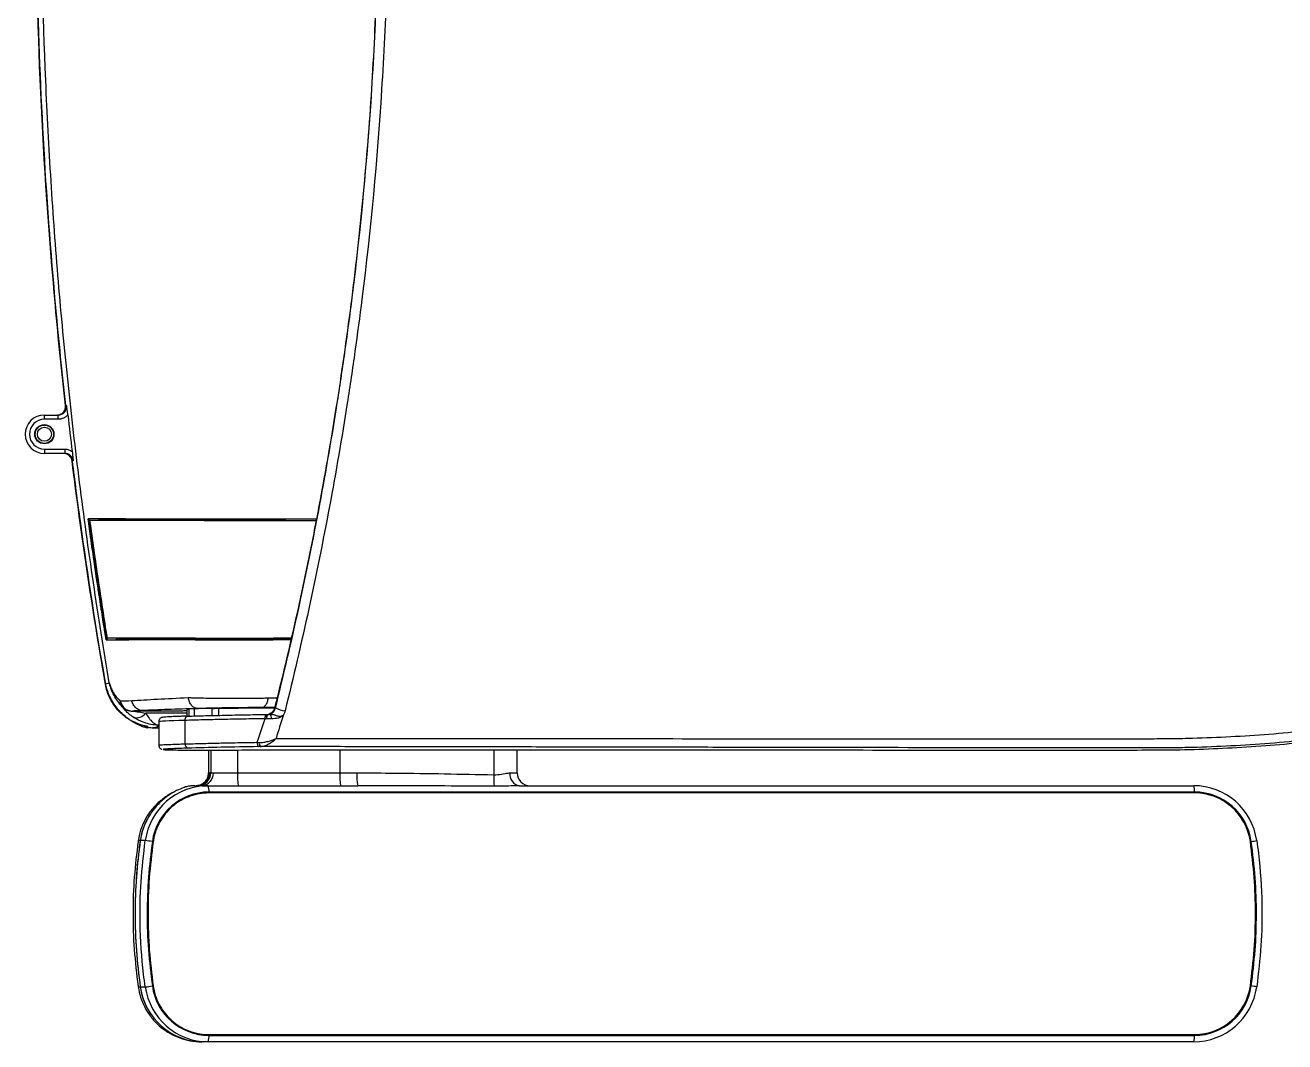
# Model space of a CAD drawing. Header units: millimetres. Extents: x 51 to 1323, y -33 to 865.
# Drawn here: x 51.3 to 346.5, y 388.9 to 627.1 of the extents above; entities that cross this region are included whole.
import ezdxf

# ---------------------------------------------------------------- set-up
doc = ezdxf.new("R2010")
doc.units = ezdxf.units.MM
doc.header["$LTSCALE"] = 20

msp = doc.modelspace()

# ---------------------------------------------------------------- linework, layer by layer
at = {"color": 7, "linetype": 'Continuous', "lineweight": 25}
for p, q in [((60.79, 537.96), (61.05, 537.96)), ((55.84, 534.74), (55.84, 535.74)), ((55.84, 535.74), (59.06, 535.74)), ((59.06, 534.74), (55.84, 534.74)), ((59.06, 534.74), (59.06, 535.74)), ((55.84, 527.74), (60.61, 527.74)), ((55.84, 527.74), (55.84, 526.74)), ((60.61, 526.74), (55.84, 526.74)), ((60.61, 527.74), (60.61, 526.74)), ((62.59, 524.99), (62.34, 524.99)), ((66.34, 511.44), (66.4, 511.01)), ((69.3, 511.04), (69.25, 511.44)), ((94.47, 511.04), (94.49, 511.44)), ((111.43, 511.24), (111.4, 511.04)), ((111.6, 511.24), (112.46, 511.24)), ((112.74, 511.44), (119.57, 511.44)), ((69.87, 487.62), (69.89, 487.49)), ((72.71, 483.04), (72.68, 483.24)), ((73.46, 483.04), (73.4, 483.44)), ((92.65, 483.24), (92.66, 483.44)), ((108.25, 483.5), (108.2, 483.04)), ((108.36, 482.96), (108.39, 483.24)), ((113.63, 483.24), (108.39, 483.24)), ((113.58, 483.04), (109.48, 483.04)), ((113.67, 483.44), (109.52, 483.44)), ((108.31, 469.46), (110.4, 469.46)), ((89.22, 466.68), (89.22, 465.19)), ((89.7, 466.86), (89.7, 465.2)), ((91.02, 465.23), (91.02, 466.92)), ((95.09, 467.01), (95.59, 466.99)), ((95.09, 467.01), (95.09, 465.34)), ((96.31, 466.96), (95.59, 466.99)), ((96.64, 466.95), (96.31, 466.96)), ((96.64, 466.95), (96.64, 465.37)), ((109.84, 467.19), (106.76, 467.19)), ((109.87, 467.11), (109.99, 467.13)), ((77.11, 463.53), (77.11, 463.67)), ((89.22, 465.91), (79.59, 465.91)), ((82.63, 463.89), (82.63, 458.39)), ((88.8, 458.69), (88.8, 464.19)), ((89.43, 465.19), (89.37, 465.19)), ((89.43, 465.19), (89.45, 465.19)), ((108.39, 465.62), (108.54, 465.66)), ((80.11, 462.72), (80.11, 462.4)), ((82.63, 462.33), (81.26, 462.5)), ((81.47, 462.39), (82.63, 462.95)), ((82.63, 462.36), (81.47, 462.39)), ((94.31, 457.25), (94.31, 451.86)), ((94.82, 457.25), (94.82, 451.89)), ((101.12, 457.26), (101.12, 451.9)), ((125.09, 457.28), (125.09, 451.9)), ((161.15, 457.27), (161.15, 451.46)), ((166.64, 451.9), (166.64, 457.27)), ((94.37, 451.9), (94.62, 451.9)), ((94.82, 451.89), (95.43, 451.9)), ((95.43, 451.9), (101.12, 451.9)), ((101.12, 451.9), (125.09, 451.9)), ((125.09, 451.9), (129.09, 451.9)), ((164.95, 451.9), (166.64, 451.9)), ((91.12, 448.9), (91.62, 448.9)), ((92.74, 448.9), (91.87, 448.89)), ((92.74, 448.9), (94.2, 448.9)), ((94.2, 448.9), (129.26, 448.9)), ((133.47, 448.89), (129.26, 448.9)), ((167.11, 448.9), (325.18, 448.9)), ((325.38, 447.4), (94.4, 447.4)), ((325.38, 447.2), (94.4, 447.2)), ((77.82, 436.04), (77.78, 435.75)), ((77.8, 435.83), (77.79, 435.83)), ((77.83, 436.03), (77.8, 435.83)), ((77.83, 436.03), (77.82, 436.04)), ((78.3, 436.03), (77.83, 436.03)), ((79.48, 436.04), (78.3, 436.04)), ((338.45, 435.79), (338.47, 435.79)), ((77.79, 401.96), (77.83, 401.67)), ((77.8, 401.96), (77.79, 401.96)), ((77.8, 401.96), (77.83, 401.76)), ((77.83, 401.76), (77.82, 401.76)), ((77.83, 401.76), (78.3, 401.76)), ((78.3, 401.76), (79.48, 401.76)), ((338.45, 402), (338.47, 402)), ((94.4, 390.6), (325.38, 390.6)), ((94.4, 390.4), (325.38, 390.4)), ((93.04, 388.9), (92.77, 388.9)), ((94.2, 388.9), (93.04, 388.9)), ((325.18, 388.9), (94.2, 388.9))]:
    msp.add_line(p, q, dxfattribs=at)
at = {"color": 7, "linetype": 'Continuous', "lineweight": 25, "flags": 128}
for points in [[(89.6, 511.04), (89.59, 511.1), (89.55, 511.24)], [(71.06, 473), (70.2, 472.59), (70.17, 472.57)], [(88.8, 464.19), (88.81, 464.39), (88.85, 464.58), (88.91, 464.75), (88.99, 464.9), (89.08, 465.03), (89.2, 465.12), (89.32, 465.17), (89.43, 465.19)], [(107.59, 464.59), (107.59, 464.79), (107.6, 464.98), (107.63, 465.15), (107.66, 465.31), (107.7, 465.43), (107.75, 465.52), (107.8, 465.58), (107.86, 465.59)], [(105.68, 459.06), (105.69, 458.87), (105.71, 458.68), (105.75, 458.51), (105.79, 458.36), (105.84, 458.24), (105.89, 458.14), (105.95, 458.08), (106.02, 458.06)]]:
    msp.add_lwpolyline(points, dxfattribs=at)
at = {"color": 7, "linetype": 'Continuous', "lineweight": 25}
for radius in [2.25, 2.15, 1.65]:
    msp.add_circle((55.84, 531.24), radius, dxfattribs=at)
for centre, radius, start, end in [((55.84, 531.24), 4.5, 90, 270), ((55.84, 531.24), 3.5, 90, 270), ((76.48, 469.35), 2.98, 191.7464, 270.1463), ((75.93, 468.9), 2.37, 183.8344, 218.8939), ((76.5, 469.29), 2.91, 190.6401, 269.2581), ((76.36, 469.37), 3, 220.7735, 272.4211), ((107.93, 467.56), 1.99, 287.6462, 346.9186), ((107.95, 467.44), 1.89, 325.7133, 347.8357), ((112.84, 472.32), 5.92, 241.1598, 264.0556), ((77.52, 467.31), 2.5, 249.924, 325.9237), ((109.2, 464.85), 1.32, 145.4261, 191.8192), ((109.27, 464.86), 1.36, 146.964, 192.0592), ((108.09, 467.58), 1.98, 271.0456, 289.9146), ((109.06, 464.68), 1.03, 98.7543, 107.0791), ((140.48, 475.29), 33.14, 196.8905, 198.7351), ((-194.09, 412.85), 307.57, 9.6938, 9.8922), ((89.7, 458.57), 0.903, 172.032, 255.6017), ((107.55, 458.83), 1.35, 171.5419, 214.4828), ((91.38, 451.89), 3, 270.07, 0.0698), ((91.62, 451.89), 3, 270.07, 0.0698), ((91.82, 451.89), 3, 271.0522, 0.0594), ((91.34, 451.88), 2.99, 297.2738, 0.1913), ((92.58, 451.75), 2.86, 273.3419, 2.9912), ((94.36, 451.84), 0.0542, 122.7113, 153.9918), ((115.56, 451.15), 14.47, 177.0366, 188.9552), ((139.54, 451.15), 14.47, 177.0366, 188.9552), ((142.61, 451.15), 13.54, 176.8351, 189.5741), ((167.61, 451.53), 2.69, 172.2317, 259.1552), ((169.64, 451.9), 3, 180, 270), ((91.38, 447.77), 3.04, 353.0407, 21.8323), ((180.02, 450.71), 18.88, 177.7271, 185.9522), ((322.36, 447.77), 3.04, 353.0407, 21.8323), ((76.11, 403.43), 32.78, 81.1798, 84.1007), ((336.94, 450.21), 14.49, 276.8431, 282.0013), ((76.11, 434.34), 32.75, 275.8973, 278.8206), ((336.94, 387.57), 14.51, 78.0018, 83.1557), ((91.38, 390.03), 3.04, 338.1675, 6.9593), ((322.36, 390.03), 3.04, 338.1675, 6.9593)]:
    msp.add_arc(centre, radius, start, end, dxfattribs=at)
for centre, major_axis, ratio, start_param, end_param in [((58.81, 537.74), (-2, 0), 0.999391, 1.570796, 3.253848), ((60.35, 524.74), (-2, 0), 0.999391, 3.265714, 4.712389), ((100.63, 464.11), (18, 0.22), 0.016484, 2.291171, 3.141466), ((94.37, 448.6), (0, 3.3), 0.159334, 0, 0.081699), ((94.62, 433.9), (0, 18), 0.648722, 6.265989, 6.283185), ((94.2, 433.9), (0, 15), 0.9917, 0.000076, 1.427701), ((91.62, 433.9), (0, 15), 0.975322, 6.265989, 6.283185), ((325.18, 433.9), (0, 15), 0.994922, 4.855275, 6.283222), ((94.4, 433.9), (0, 13.5), 0.992525, 0.000094, 1.427719), ((91.02, 433.9), (0, 15), 0.703122, 0.200335, 0.254876), ((325.36, 433.9), (0, 13.3), 0.994511, 4.855276, 6.283223), ((325.38, 433.9), (0, 13.5), 0.994511, 4.855276, 6.283223), ((325.38, 433.9), (0, 13.3), 0.994511, 4.855276, 6.283223), ((93.04, 433.9), (0, 15), 0.992525, 1.046448, 1.427719), ((93.07, 433.9), (0, 15), 0.994511, 1.074155, 1.428034), ((93.07, 403.9), (0, 15), 0.994511, 1.713634, 2.066814), ((93.04, 403.9), (0, 15), 0.992525, 1.714063, 3.141687), ((94.2, 403.9), (0, 15), 0.9917, 1.714045, 3.141669), ((94.4, 403.9), (0, 13.5), 0.992525, 1.714063, 3.141687), ((325.18, 403.9), (0, 15), 0.994922, 3.14163, 4.569576), ((325.36, 403.9), (0, 13.3), 0.994511, 3.141631, 4.569577), ((325.38, 403.9), (0, 13.3), 0.994511, 3.141631, 4.569577), ((325.38, 403.9), (0, 13.5), 0.994511, 3.141631, 4.569577)]:
    msp.add_ellipse(centre, major_axis=major_axis, ratio=ratio, start_param=start_param, end_param=end_param, dxfattribs=at)
for points, knots in [([(60.79, 537.96), (59.92, 545.74), (59.12, 553.53), (55.38, 594.56), (53.86, 627.94), (53.86, 661.24)], [0.382713, 0.382713, 0.382713, 0.382713, 0.5, 0.5, 1, 1, 1, 1]), ([(71.06, 473), (70.4, 476.9), (69.76, 480.8), (68.51, 488.62), (67.91, 492.53), (66.75, 500.36), (66.19, 504.27), (65.12, 512.09), (63.57, 523.84), (62.2, 535.6), (60.55, 551.29), (59.8, 559.14), (58.48, 574.84), (57.9, 582.7), (56.91, 598.41), (56.49, 606.26), (55.5, 629.81), (55.17, 645.51), (55.17, 661.24)], [0, 0, 0, 0, 0.0625, 0.0625, 0.125, 0.125, 0.1875, 0.1875, 0.25, 0.375, 0.375, 0.5, 0.5, 0.625, 0.625, 0.75, 0.75, 1, 1, 1, 1]), ([(582.62, 661.24), (582.62, 658.08), (582.52, 654.94), (582.15, 648.68), (581.87, 645.57), (580.75, 636.27), (579.63, 630.13), (577.42, 621), (576.59, 617.98), (575.2, 613.46), (574.72, 611.96), (573.71, 608.97), (573.19, 607.49), (571.55, 603.08), (570.39, 600.18), (567.9, 594.46), (566.58, 591.64), (562.4, 583.29), (559.33, 577.88), (554.29, 569.98), (552.55, 567.39), (548.92, 562.27), (547.03, 559.74), (541.23, 552.33), (537.15, 547.6), (528.63, 538.53), (524.19, 534.19), (514.96, 525.87), (510.17, 521.89), (502.75, 516.18), (500.23, 514.32), (496.39, 511.6), (495.11, 510.7), (492.52, 508.93), (491.22, 508.06), (484.69, 503.77), (479.38, 500.54), (468.57, 494.46), (463.09, 491.61), (446.38, 483.59), (434.93, 478.97), (417.29, 473.03), (411.34, 471.22), (402.3, 468.75), (399.28, 467.98), (393.24, 466.52), (390.22, 465.83), (375.12, 462.62), (363.02, 460.75), (344.87, 458.91), (338.82, 458.45), (329.74, 458), (326.71, 457.89), (322.18, 457.79), (320.66, 457.76), (317.64, 457.73), (316.13, 457.73), (313.1, 457.73), (311.59, 457.73), (308.57, 457.73), (304.04, 457.74), (299.51, 457.75), (290.47, 457.76), (284.45, 457.77), (266.42, 457.79), (254.44, 457.81), (236.55, 457.84), (230.6, 457.85), (221.69, 457.87), (218.73, 457.87), (212.82, 457.88), (209.87, 457.89), (195.19, 457.92), (183.58, 457.94), (166.45, 457.97), (160.78, 457.98), (149.56, 458), (144, 458.01), (133.02, 458.03), (127.59, 458.04), (119.56, 458.05), (116.9, 458.06), (112.95, 458.06), (111.64, 458.06), (109.68, 458.07), (109.03, 458.07), (107.73, 458.07), (107.08, 458.07), (106.43, 458.07)], [0, 0, 0, 0, 0.015625, 0.015625, 0.03125, 0.03125, 0.0625, 0.0625, 0.078125, 0.078125, 0.085937, 0.085937, 0.09375, 0.09375, 0.109375, 0.109375, 0.125, 0.125, 0.15625, 0.15625, 0.171875, 0.171875, 0.1875, 0.1875, 0.21875, 0.21875, 0.25, 0.25, 0.28125, 0.28125, 0.296875, 0.296875, 0.304687, 0.304687, 0.3125, 0.3125, 0.34375, 0.34375, 0.375, 0.375, 0.4375, 0.4375, 0.46875, 0.46875, 0.484375, 0.484375, 0.5, 0.5, 0.5625, 0.5625, 0.59375, 0.59375, 0.609375, 0.609375, 0.617187, 0.617187, 0.625, 0.625, 0.632812, 0.632812, 0.640625, 0.65625, 0.65625, 0.6875, 0.6875, 0.75, 0.75, 0.78125, 0.78125, 0.796875, 0.796875, 0.8125, 0.8125, 0.875, 0.875, 0.90625, 0.90625, 0.9375, 0.9375, 0.96875, 0.96875, 0.984375, 0.984375, 0.992187, 0.992187, 0.996094, 0.996094, 1, 1, 1, 1]), ([(134.04, 661.24), (134.04, 653.03), (133.91, 644.83), (133.39, 628.43), (133, 620.24), (131.97, 603.89), (131.32, 595.72), (130.16, 583.48), (129.74, 579.41), (128.85, 571.27), (128.37, 567.21), (125.81, 546.93), (123.27, 530.8), (119.49, 510.76), (118.71, 506.75), (117.08, 498.76), (116.24, 494.78), (113.63, 482.85), (111.77, 474.92), (109.8, 467.04)], [0, 0, 0, 0, 0.125, 0.125, 0.25, 0.25, 0.375, 0.375, 0.4375, 0.4375, 0.5, 0.5, 0.75, 0.75, 0.8125, 0.8125, 0.875, 0.875, 1, 1, 1, 1]), ([(109.99, 467.13), (111.95, 475.02), (113.8, 482.95), (117.27, 498.87), (118.9, 506.85), (121.9, 522.87), (123.28, 530.91), (125.18, 543), (125.78, 547.04), (126.92, 555.14), (127.47, 559.19), (130.01, 579.48), (131.55, 595.77), (133.1, 620.27), (133.49, 628.45), (134.01, 644.84), (134.14, 653.04), (134.14, 661.24)], [0, 0, 0, 0, 0.125, 0.125, 0.25, 0.25, 0.375, 0.375, 0.4375, 0.4375, 0.5, 0.5, 0.75, 0.75, 0.875, 0.875, 1, 1, 1, 1]), ([(110.12, 459.95), (115.27, 459.95), (120.51, 459.95), (131.13, 459.94), (136.51, 459.94), (147.4, 459.93), (152.91, 459.93), (164.02, 459.93), (169.62, 459.92), (186.58, 459.92), (198.05, 459.92), (212.56, 459.91), (215.47, 459.91), (221.31, 459.91), (224.24, 459.91), (233.03, 459.91), (238.9, 459.91), (256.57, 459.91), (268.39, 459.91), (286.18, 459.91), (292.12, 459.91), (301.05, 459.91), (304.03, 459.91), (308.49, 459.91), (309.99, 459.91), (312.97, 459.91), (314.46, 459.91), (317.44, 459.92), (318.93, 459.93), (321.92, 459.97), (323.41, 460), (327.89, 460.13), (330.87, 460.25), (339.82, 460.72), (345.79, 461.19), (363.7, 463.08), (375.63, 464.97), (390.53, 468.19), (393.51, 468.87), (397.97, 469.97), (399.46, 470.34), (402.43, 471.12), (403.92, 471.52), (411.35, 473.57), (417.22, 475.37), (434.6, 481.27), (445.89, 485.87), (462.35, 493.81), (467.76, 496.63), (478.41, 502.65), (483.65, 505.84), (490.09, 510.09), (491.37, 510.95), (493.92, 512.7), (495.19, 513.58), (498.97, 516.28), (501.45, 518.12), (508.78, 523.76), (513.5, 527.68), (522.6, 535.9), (526.98, 540.18), (535.39, 549.13), (539.41, 553.79), (545.14, 561.1), (547, 563.6), (550.58, 568.65), (552.31, 571.21), (557.28, 579), (560.32, 584.34), (564.44, 592.57), (565.75, 595.35), (568.21, 601), (569.36, 603.86), (570.97, 608.21), (571.49, 609.67), (572.49, 612.61), (572.97, 614.1), (574.33, 618.55), (575.16, 621.54), (577.35, 630.54), (578.45, 636.6), (579.56, 645.78), (579.83, 648.85), (580.2, 655.02), (580.3, 658.12), (580.3, 661.24)], [0, 0, 0, 0, 0.03125, 0.03125, 0.0625, 0.0625, 0.09375, 0.09375, 0.125, 0.125, 0.1875, 0.1875, 0.203125, 0.203125, 0.21875, 0.21875, 0.25, 0.25, 0.3125, 0.3125, 0.34375, 0.34375, 0.359375, 0.359375, 0.367187, 0.367187, 0.375, 0.375, 0.382812, 0.382812, 0.390625, 0.390625, 0.40625, 0.40625, 0.4375, 0.4375, 0.5, 0.5, 0.515625, 0.515625, 0.523437, 0.523437, 0.53125, 0.53125, 0.5625, 0.5625, 0.625, 0.625, 0.65625, 0.65625, 0.6875, 0.6875, 0.695312, 0.695312, 0.703125, 0.703125, 0.71875, 0.71875, 0.75, 0.75, 0.78125, 0.78125, 0.8125, 0.8125, 0.828125, 0.828125, 0.84375, 0.84375, 0.875, 0.875, 0.890625, 0.890625, 0.90625, 0.90625, 0.914062, 0.914062, 0.921875, 0.921875, 0.9375, 0.9375, 0.96875, 0.96875, 0.984375, 0.984375, 1, 1, 1, 1]), ([(136.42, 661.24), (136.42, 653.01), (136.28, 644.78), (135.77, 628.34), (135.38, 620.12), (133.83, 595.53), (132.29, 579.19), (129.73, 558.82), (129.19, 554.75), (128.05, 546.63), (127.44, 542.58), (125.55, 530.44), (124.16, 522.37), (121.15, 506.29), (119.53, 498.28), (116.05, 482.31), (114.2, 474.35), (112.23, 466.43)], [0, 0, 0, 0, 0.125, 0.125, 0.25, 0.25, 0.5, 0.5, 0.5625, 0.5625, 0.625, 0.625, 0.75, 0.75, 0.875, 0.875, 1, 1, 1, 1]), ([(120.83, 457.28), (123.54, 457.28), (126.28, 457.28), (130.44, 457.28), (131.83, 457.27), (134.62, 457.27), (136.02, 457.27), (143.03, 457.27), (148.67, 457.27), (160.02, 457.27), (165.73, 457.27), (177.19, 457.27), (182.95, 457.27), (194.5, 457.27), (200.29, 457.27), (211.91, 457.27), (217.73, 457.27), (235.24, 457.26), (246.97, 457.26), (270.5, 457.26), (282.3, 457.26), (300.06, 457.26), (305.98, 457.26), (314.88, 457.26), (317.85, 457.27), (323.79, 457.36), (326.76, 457.45), (332.7, 457.7), (335.68, 457.86), (341.63, 458.26), (344.61, 458.49), (353.51, 459.32), (359.41, 460.02), (377, 462.57), (388.59, 464.87), (411.48, 470.71), (422.78, 474.25), (436.71, 479.52), (439.49, 480.62), (445.02, 482.9), (447.77, 484.08), (455.98, 487.76), (461.36, 490.37), (471.96, 495.93), (477.18, 498.87), (487.42, 505.12), (492.41, 508.4), (502.13, 515.28), (506.85, 518.87), (516.01, 526.4), (520.45, 530.33), (529.03, 538.54), (533.17, 542.82), (538.14, 548.42), (539.12, 549.56), (541.06, 551.84), (542.03, 553), (544.87, 556.5), (546.7, 558.87), (552.04, 566.07), (555.37, 571.02), (561.53, 581.21), (564.37, 586.46), (567.58, 593.22), (568.21, 594.59), (569.43, 597.33), (570.02, 598.72), (571.74, 602.89), (572.81, 605.69), (575.78, 614.14), (577.44, 619.85), (580.12, 631.43), (581.14, 637.29), (582.16, 646.2), (582.42, 649.19), (582.76, 655.21), (582.85, 658.23), (582.85, 661.24)], [0, 0, 0, 0, 0.015625, 0.015625, 0.023438, 0.023438, 0.03125, 0.03125, 0.0625, 0.0625, 0.09375, 0.09375, 0.125, 0.125, 0.15625, 0.15625, 0.1875, 0.1875, 0.25, 0.25, 0.3125, 0.3125, 0.34375, 0.34375, 0.359375, 0.359375, 0.375, 0.375, 0.390625, 0.390625, 0.40625, 0.40625, 0.4375, 0.4375, 0.5, 0.5, 0.5625, 0.5625, 0.578125, 0.578125, 0.59375, 0.59375, 0.625, 0.625, 0.65625, 0.65625, 0.6875, 0.6875, 0.71875, 0.71875, 0.75, 0.75, 0.78125, 0.78125, 0.789062, 0.789062, 0.796875, 0.796875, 0.8125, 0.8125, 0.84375, 0.84375, 0.875, 0.875, 0.882812, 0.882812, 0.890625, 0.890625, 0.90625, 0.90625, 0.9375, 0.9375, 0.96875, 0.96875, 0.984375, 0.984375, 1, 1, 1, 1]), ([(54.07, 640.24), (54.57, 613.75), (56.04, 587.24), (59.16, 553.19), (59.94, 545.57), (60.79, 537.96)], [0.1045254, 0.1045254, 0.1045254, 0.1045254, 0.5, 0.5, 0.6141667, 0.6141667, 0.6141667, 0.6141667]), ([(58.81, 535.74), (58.95, 535.74), (59.09, 535.76), (59.36, 535.81), (59.5, 535.86), (59.75, 535.97), (59.87, 536.04), (60.1, 536.21), (60.2, 536.3), (60.39, 536.51), (60.47, 536.63), (60.61, 536.87), (60.67, 537), (60.76, 537.27), (60.78, 537.41), (60.81, 537.68), (60.81, 537.82), (60.79, 537.96)], [0, 0, 0, 0, 0.125, 0.125, 0.25, 0.25, 0.375, 0.375, 0.5, 0.5, 0.625, 0.625, 0.75, 0.75, 0.875, 0.875, 1, 1, 1, 1]), ([(59.06, 535.74), (59.2, 535.74), (59.34, 535.76), (59.61, 535.81), (59.75, 535.86), (60.01, 535.97), (60.13, 536.04), (60.35, 536.21), (60.46, 536.3), (60.65, 536.51), (60.73, 536.63), (60.87, 536.87), (60.92, 537), (61.01, 537.27), (61.04, 537.41), (61.07, 537.68), (61.07, 537.82), (61.05, 537.96)], [0, 0, 0, 0, 0.125, 0.125, 0.25, 0.25, 0.375, 0.375, 0.5, 0.5, 0.625, 0.625, 0.75, 0.75, 0.875, 0.875, 1, 1, 1, 1]), ([(61.33, 535.78), (61.31, 535.99), (61.29, 536.19), (61.24, 536.58), (61.21, 536.77), (61.14, 537.31), (61.1, 537.63), (61.05, 537.96)], [0, 0, 0, 0, 0.25, 0.25, 0.5, 0.5, 1, 1, 1, 1]), ([(61.33, 535.78), (61.19, 535.62), (61.03, 535.47), (60.69, 535.21), (60.5, 535.1), (60.11, 534.92), (59.91, 534.85), (59.49, 534.76), (59.28, 534.74), (59.06, 534.74)], [0, 0, 0, 0, 0.25, 0.25, 0.5, 0.5, 0.75, 0.75, 1, 1, 1, 1]), ([(62.34, 524.99), (62.31, 525.23), (62.23, 525.46), (62.06, 525.78), (62, 525.88), (61.85, 526.07), (61.77, 526.16), (61.58, 526.32), (61.49, 526.39), (61.28, 526.51), (61.17, 526.57), (60.83, 526.7), (60.59, 526.74), (60.35, 526.74)], [0, 0, 0, 0, 0.25, 0.25, 0.375, 0.375, 0.5, 0.5, 0.625, 0.625, 0.75, 0.75, 1, 1, 1, 1]), ([(60.61, 527.74), (60.92, 527.74), (61.23, 527.69), (61.82, 527.5), (62.1, 527.36), (62.36, 527.18)], [0, 0, 0, 0, 0.5, 0.5, 1, 1, 1, 1]), ([(62.59, 524.99), (62.56, 525.23), (62.49, 525.46), (62.32, 525.78), (62.25, 525.88), (62.1, 526.07), (62.02, 526.16), (61.84, 526.32), (61.74, 526.39), (61.54, 526.52), (61.43, 526.57), (61.09, 526.7), (60.85, 526.74), (60.61, 526.74)], [0, 0, 0, 0, 0.25, 0.25, 0.375, 0.375, 0.5, 0.5, 0.625, 0.625, 0.75, 0.75, 1, 1, 1, 1]), ([(62.36, 527.18), (62.38, 526.97), (62.41, 526.77), (62.45, 526.38), (62.47, 526.19), (62.53, 525.65), (62.56, 525.32), (62.59, 524.99)], [0, 0, 0, 0, 0.25, 0.25, 0.5, 0.5, 1, 1, 1, 1]), ([(62.34, 524.99), (62.93, 520.27), (63.55, 515.56), (65.96, 498.05), (67.95, 485.29), (70.17, 472.57)], [0.6791089, 0.6791089, 0.6791089, 0.6791089, 0.75, 0.75, 0.9426792, 0.9426792, 0.9426792, 0.9426792]), ([(70.31, 483.04), (70.21, 483.66), (70.11, 484.29), (70.01, 484.91), (69.88, 485.7), (69.76, 486.48), (69.64, 487.27), (69.51, 488.05), (69.39, 488.84), (69.27, 489.62), (69.21, 490.01), (69.15, 490.41), (69.08, 490.8), (68.96, 491.58), (68.84, 492.37), (68.72, 493.15), (68.66, 493.55), (68.6, 493.94), (68.54, 494.33), (68.45, 494.92), (68.37, 495.51), (68.28, 496.1), (68.19, 496.69), (68.1, 497.28), (68.01, 497.87), (67.98, 498.07), (67.96, 498.26), (67.93, 498.46), (67.87, 498.85), (67.81, 499.25), (67.75, 499.64), (67.64, 500.43), (67.52, 501.21), (67.41, 502), (67.35, 502.39), (67.29, 502.79), (67.24, 503.18), (67.13, 503.97), (67.01, 504.75), (66.9, 505.54), (66.85, 505.93), (66.79, 506.33), (66.74, 506.72), (66.63, 507.51), (66.52, 508.3), (66.41, 509.09), (66.3, 509.87), (66.19, 510.66), (66.09, 511.44)], [0, 0, 0, 0, 0.001912, 0.001912, 0.001912, 0.00431252, 0.00431252, 0.00431252, 0.00671303, 0.00671303, 0.00671303, 0.00791328, 0.00791328, 0.00791328, 0.01031378, 0.01031378, 0.01031378, 0.01151403, 0.01151403, 0.01151403, 0.01331432, 0.01331432, 0.01331432, 0.01511463, 0.01511463, 0.01511463, 0.01571475, 0.01571475, 0.01571475, 0.016915, 0.016915, 0.016915, 0.0193155, 0.0193155, 0.0193155, 0.02051575, 0.02051575, 0.02051575, 0.02291626, 0.02291626, 0.02291626, 0.02411651, 0.02411651, 0.02411651, 0.02651702, 0.02651702, 0.02651702, 0.02890857, 0.02890857, 0.02890857, 0.02890857]), ([(74.86, 511.44), (73.77, 511.44), (72.76, 511.44), (70.93, 511.44), (70.1, 511.44), (67.88, 511.44), (66.79, 511.44), (66.09, 511.44)], [0, 0, 0, 0, 0.25, 0.25, 0.5, 0.5, 1, 1, 1, 1]), ([(66.18, 511.44), (66.29, 510.66), (66.4, 509.87), (66.51, 509.09), (66.61, 508.3), (66.72, 507.51), (66.83, 506.73), (66.89, 506.33), (66.94, 505.94), (67, 505.55), (67.11, 504.76), (67.22, 503.97), (67.34, 503.18), (67.39, 502.79), (67.45, 502.4), (67.51, 502), (67.62, 501.22), (67.73, 500.43), (67.85, 499.64), (67.91, 499.25), (67.97, 498.86), (68.02, 498.46), (68.05, 498.27), (68.08, 498.07), (68.11, 497.87), (68.2, 497.29), (68.29, 496.7), (68.38, 496.11), (68.46, 495.52), (68.55, 494.93), (68.64, 494.34), (68.7, 493.95), (68.76, 493.55), (68.82, 493.16), (68.94, 492.37), (69.06, 491.59), (69.18, 490.8), (69.24, 490.41), (69.3, 490.02), (69.37, 489.63), (69.49, 488.84), (69.61, 488.06), (69.73, 487.27), (69.86, 486.49), (69.98, 485.7), (70.11, 484.92), (70.21, 484.29), (70.31, 483.67), (70.41, 483.04)], [0, 0, 0, 0, 0.00238677, 0.00238677, 0.00238677, 0.00478713, 0.00478713, 0.00478713, 0.00598731, 0.00598731, 0.00598731, 0.00838768, 0.00838768, 0.00838768, 0.00958786, 0.00958786, 0.00958786, 0.01198825, 0.01198825, 0.01198825, 0.01318844, 0.01318844, 0.01318844, 0.01378854, 0.01378854, 0.01378854, 0.01558877, 0.01558877, 0.01558877, 0.017389, 0.017389, 0.017389, 0.01858921, 0.01858921, 0.01858921, 0.02098963, 0.02098963, 0.02098963, 0.02218984, 0.02218984, 0.02218984, 0.02459028, 0.02459028, 0.02459028, 0.02699073, 0.02699073, 0.02699073, 0.02890873, 0.02890873, 0.02890873, 0.02890873]), ([(66.45, 511.04), (67.08, 506.43), (67.73, 501.82), (69.09, 492.62), (69.8, 488.03), (70.53, 483.44)], [0, 0, 0, 0, 0.5, 0.5, 1, 1, 1, 1]), ([(74.86, 511.04), (73.86, 511.04), (72.92, 511.04), (71.2, 511.04), (70.42, 511.04), (69.35, 511.04), (69.02, 511.04), (68.39, 511.04), (68.1, 511.04), (67.29, 511.04), (66.83, 511.04), (66.45, 511.04)], [0, 0, 0, 0, 0.25, 0.25, 0.5, 0.5, 0.625, 0.625, 0.75, 0.75, 1, 1, 1, 1]), ([(68.49, 511.24), (68.96, 511.24), (69.6, 511.24), (70.79, 511.24), (71.23, 511.24), (72.19, 511.24), (72.71, 511.24), (73.81, 511.24), (74.4, 511.24), (75.34, 511.24), (75.66, 511.24), (76.32, 511.24), (76.66, 511.24), (78.37, 511.24), (79.74, 511.24), (81.11, 511.24)], [0, 0, 0, 0, 0.25, 0.25, 0.375, 0.375, 0.5, 0.5, 0.625, 0.625, 0.6875, 0.6875, 0.75, 0.75, 1, 1, 1, 1]), ([(74.86, 511.44), (77.09, 511.44), (82.64, 511.44), (89.14, 511.44), (93.07, 511.44), (93.29, 511.44)], [0.2354441, 0.2354441, 0.2354441, 0.2354441, 0.4270489, 0.6770489, 0.6916048, 0.6916048, 0.6916048, 0.6916048]), ([(93.27, 511.04), (93.05, 511.04), (89.13, 511.04), (82.64, 511.04), (77.1, 511.04), (74.87, 511.04)], [0.2355016, 0.2355016, 0.2355016, 0.2355016, 0.25, 0.5, 0.6921143, 0.6921143, 0.6921143, 0.6921143]), ([(81.11, 511.24), (83.11, 511.24), (85.22, 511.24), (89.62, 511.24), (91.92, 511.24), (94.32, 511.24)], [0, 0, 0, 0, 0.5, 0.5, 1, 1, 1, 1]), ([(93.27, 511.04), (93.63, 511.04), (94.01, 511.04), (94.77, 511.04), (95.16, 511.04), (96.33, 511.04), (97.93, 511.04), (99.59, 511.04), (100.87, 511.04), (101.3, 511.04), (102.16, 511.04), (102.58, 511.04), (103.86, 511.04), (104.71, 511.04), (105.98, 511.04), (106.4, 511.04), (107.24, 511.04), (107.66, 511.04), (109.71, 511.04), (111.25, 511.04), (112.7, 511.04)], [0, 0, 0, 0, 0.0625, 0.0625, 0.125, 0.125, 0.25, 0.375, 0.375, 0.4375, 0.4375, 0.5, 0.5, 0.625, 0.625, 0.6875, 0.6875, 0.75, 0.75, 1, 1, 1, 1]), ([(93.29, 511.44), (93.66, 511.44), (94.03, 511.44), (94.79, 511.44), (95.18, 511.44), (96.36, 511.44), (97.16, 511.44), (98.79, 511.44), (99.62, 511.44), (100.9, 511.44), (101.33, 511.44), (102.19, 511.44), (102.62, 511.44), (103.9, 511.44), (104.75, 511.44), (106.02, 511.44), (106.44, 511.44), (107.28, 511.44), (107.7, 511.44), (109.75, 511.44), (111.3, 511.44), (112.74, 511.44)], [0, 0, 0, 0, 0.0625, 0.0625, 0.125, 0.125, 0.25, 0.25, 0.375, 0.375, 0.4375, 0.4375, 0.5, 0.5, 0.625, 0.625, 0.6875, 0.6875, 0.75, 0.75, 1, 1, 1, 1]), ([(111.6, 511.24), (110.31, 511.24), (108.94, 511.24), (107.12, 511.24), (106.75, 511.24), (106, 511.24), (105.63, 511.24), (104.51, 511.24), (103.75, 511.24), (102.62, 511.24), (102.24, 511.24), (101.47, 511.24), (101.09, 511.24), (99.96, 511.24), (99.22, 511.24), (97.76, 511.24), (97.05, 511.24), (95.65, 511.24), (94.97, 511.24), (94.32, 511.24)], [0, 0, 0, 0, 0.25, 0.25, 0.3125, 0.3125, 0.375, 0.375, 0.5, 0.5, 0.5625, 0.5625, 0.625, 0.625, 0.75, 0.75, 0.875, 0.875, 1, 1, 1, 1]), ([(112.7, 511.04), (114.16, 511.04), (116.41, 511.04), (118.7, 511.04), (119.5, 511.04)], [0, 0, 0, 0, 0.650748, 1, 1, 1, 1]), ([(70.47, 483.04), (70.43, 483.25), (70.27, 484.24), (70.05, 485.62), (69.85, 486.89), (69.77, 487.38), (69.76, 487.47)], [0, 0, 0, 0, 0.140932, 0.672054, 0.937614, 1, 1, 1, 1]), ([(69.86, 487.45), (69.87, 487.37), (69.95, 486.9), (70.15, 485.65), (70.37, 484.26), (70.53, 483.26), (70.57, 483.04)], [0, 0, 0, 0, 0.05132, 0.318195, 0.851946, 1, 1, 1, 1]), ([(70.31, 483.04), (70.56, 483.04), (70.87, 483.04), (71.57, 483.04), (71.97, 483.04), (72.86, 483.04), (73.36, 483.04), (74.44, 483.04), (75.02, 483.04), (75.65, 483.04)], [0, 0, 0, 0, 0.25, 0.25, 0.5, 0.5, 0.75, 0.75, 1, 1, 1, 1]), ([(75.64, 483.44), (74.47, 483.44), (73.46, 483.44), (71.75, 483.44), (71.06, 483.44), (70.53, 483.44)], [0, 0, 0, 0, 0.5, 0.5, 1, 1, 1, 1]), ([(72.68, 483.24), (73.06, 483.24), (73.54, 483.24), (74.43, 483.24), (74.75, 483.24), (75.44, 483.24), (75.81, 483.24), (76.6, 483.24), (77.02, 483.24), (77.69, 483.24), (77.91, 483.24), (78.36, 483.24), (79.48, 483.24), (80.6, 483.24), (81.5, 483.24)], [0, 0, 0, 0, 0.25, 0.25, 0.375, 0.375, 0.5, 0.5, 0.625, 0.625, 0.6875, 0.6875, 0.75, 1, 1, 1, 1]), ([(91.22, 483.44), (88.22, 483.44), (82.6, 483.44), (77.79, 483.44), (75.64, 483.44)], [0.2536367, 0.2536367, 0.2536367, 0.2536367, 0.5, 0.7411026, 0.7411026, 0.7411026, 0.7411026]), ([(91.18, 483.04), (88.2, 483.04), (82.59, 483.04), (77.8, 483.04), (75.65, 483.04)], [0.2542048, 0.2542048, 0.2542048, 0.2542048, 0.5, 0.7420599, 0.7420599, 0.7420599, 0.7420599]), ([(91.18, 483.04), (91.8, 483.04), (92.45, 483.04), (93.49, 483.04), (93.85, 483.04), (94.58, 483.04), (94.96, 483.04), (96.1, 483.04), (96.88, 483.04), (98.46, 483.04), (99.27, 483.04), (100.5, 483.04), (100.92, 483.04), (101.74, 483.04), (102.15, 483.04), (103.38, 483.04), (104.18, 483.04), (105.38, 483.04), (105.78, 483.04), (106.56, 483.04), (106.94, 483.04), (108.07, 483.04), (108.79, 483.04), (109.48, 483.04)], [0, 0, 0, 0, 0.125, 0.125, 0.1875, 0.1875, 0.25, 0.25, 0.375, 0.375, 0.5, 0.5, 0.5625, 0.5625, 0.625, 0.625, 0.75, 0.75, 0.8125, 0.8125, 0.875, 0.875, 1, 1, 1, 1]), ([(91.22, 483.44), (91.84, 483.44), (92.5, 483.44), (93.54, 483.44), (93.89, 483.44), (94.63, 483.44), (95.01, 483.44), (96.15, 483.44), (96.93, 483.44), (98.51, 483.44), (99.31, 483.44), (100.55, 483.44), (100.96, 483.44), (101.79, 483.44), (102.2, 483.44), (103.42, 483.44), (104.23, 483.44), (105.42, 483.44), (105.82, 483.44), (106.6, 483.44), (106.98, 483.44), (108.11, 483.44), (108.83, 483.44), (109.52, 483.44)], [0, 0, 0, 0, 0.125, 0.125, 0.1875, 0.1875, 0.25, 0.25, 0.375, 0.375, 0.5, 0.5, 0.5625, 0.5625, 0.625, 0.625, 0.75, 0.75, 0.8125, 0.8125, 0.875, 0.875, 1, 1, 1, 1]), ([(92.46, 483.24), (93.01, 483.24), (93.58, 483.24), (94.79, 483.24), (95.43, 483.24), (96.42, 483.24), (96.76, 483.24), (97.44, 483.24), (97.78, 483.24), (98.82, 483.24), (99.52, 483.24), (100.59, 483.24), (100.95, 483.24), (101.67, 483.24), (102.02, 483.24), (103.08, 483.24), (103.78, 483.24), (104.82, 483.24), (105.17, 483.24), (105.85, 483.24), (106.18, 483.24), (107.16, 483.24), (107.79, 483.24), (108.39, 483.24)], [0, 0, 0, 0, 0.125, 0.125, 0.25, 0.25, 0.3125, 0.3125, 0.375, 0.375, 0.5, 0.5, 0.5625, 0.5625, 0.625, 0.625, 0.75, 0.75, 0.8125, 0.8125, 0.875, 0.875, 1, 1, 1, 1]), ([(77.11, 463.53), (76.65, 463.78), (76.2, 464.06), (75.34, 464.66), (74.93, 464.99), (73.74, 466.04), (73.04, 466.82), (72.12, 468.1), (71.84, 468.55), (71.32, 469.47), (71.1, 469.94), (70.49, 471.38), (70.2, 472.38), (70.02, 473.43)], [0, 0, 0, 0, 0.125, 0.125, 0.25, 0.25, 0.5, 0.5, 0.625, 0.625, 0.75, 0.75, 1, 1, 1, 1]), ([(77.11, 463.67), (76.66, 463.87), (76.22, 464.1), (75.38, 464.61), (74.58, 465.16), (73.85, 465.81), (73.15, 466.5), (72.82, 466.87), (71.92, 468.03), (71.42, 468.86), (70.82, 470.21), (70.65, 470.67), (70.36, 471.61), (70.25, 472.09), (70.17, 472.57)], [0, 0, 0, 0, 0.125, 0.125, 0.25, 0.375, 0.375, 0.5, 0.5, 0.75, 0.75, 0.875, 0.875, 1, 1, 1, 1]), ([(71.06, 473), (71.08, 472.91), (71.11, 472.81), (71.17, 472.62), (71.2, 472.52), (71.29, 472.23), (71.36, 472.04), (71.59, 471.48), (71.78, 471.11), (72.4, 470.04), (72.93, 469.36), (73.56, 468.74)], [0, 0, 0, 0, 0.0625, 0.0625, 0.125, 0.125, 0.25, 0.25, 0.5, 0.5, 1, 1, 1, 1]), ([(74.08, 467.41), (73.7, 467.81), (73.35, 468.24), (72.71, 469.12), (72.43, 469.58), (71.92, 470.52), (71.7, 471.01), (71.42, 471.75), (71.34, 471.99), (71.22, 472.37), (71.19, 472.5), (71.12, 472.75), (71.09, 472.88), (71.06, 473)], [0, 0, 0, 0, 0.25, 0.25, 0.5, 0.5, 0.75, 0.75, 0.875, 0.875, 0.9375, 0.9375, 1, 1, 1, 1]), ([(76.3, 468.84), (77.2, 468.89), (78.15, 468.95), (80.17, 469.06), (81.23, 469.12), (84.55, 469.29), (86.97, 469.41), (89.59, 469.54)], [0, 0, 0, 0, 0.25, 0.25, 0.5, 0.5, 1, 1, 1, 1]), ([(89.59, 469.54), (89.67, 469.54), (89.74, 469.53), (89.9, 469.53), (90.12, 469.52), (90.36, 469.51), (90.84, 469.5), (91.17, 469.49), (92.19, 469.47), (92.91, 469.45), (94.45, 469.43), (95.23, 469.42), (96.85, 469.4), (97.68, 469.4), (99.39, 469.39), (100.24, 469.39), (101.94, 469.39), (102.78, 469.39), (104.46, 469.41), (105.27, 469.41), (106.44, 469.43), (106.82, 469.43), (107.39, 469.44), (107.58, 469.45), (107.85, 469.45), (107.94, 469.45), (108.13, 469.46), (108.22, 469.46), (108.31, 469.46)], [0, 0, 0, 0, 0.015625, 0.015625, 0.03125, 0.0625, 0.0625, 0.125, 0.125, 0.25, 0.25, 0.375, 0.375, 0.5, 0.5, 0.625, 0.625, 0.75, 0.75, 0.875, 0.875, 0.9375, 0.9375, 0.96875, 0.96875, 0.984375, 0.984375, 1, 1, 1, 1]), ([(91.78, 466.98), (91.52, 466.98), (91.26, 467.04), (90.77, 467.29), (90.55, 467.48), (90.15, 467.94), (89.98, 468.22), (89.72, 468.85), (89.63, 469.19), (89.59, 469.54)], [0, 0, 0, 0, 0.25, 0.25, 0.5, 0.5, 0.75, 0.75, 1, 1, 1, 1]), ([(106.76, 467.19), (106.94, 467.2), (107.12, 467.26), (107.45, 467.48), (107.61, 467.64), (107.88, 468.05), (108, 468.29), (108.2, 468.84), (108.27, 469.14), (108.31, 469.46)], [0, 0, 0, 0, 0.25, 0.25, 0.5, 0.5, 0.75, 0.75, 1, 1, 1, 1]), ([(76.66, 464.96), (76.3, 465.2), (75.97, 465.44), (75.37, 465.94), (75.11, 466.19), (74.77, 466.54), (74.66, 466.65), (74.47, 466.87), (74.39, 466.97), (74.25, 467.15), (74.19, 467.22), (74.11, 467.34), (74.09, 467.39), (74.08, 467.41)], [0, 0, 0, 0, 0.25, 0.25, 0.5, 0.5, 0.625, 0.625, 0.75, 0.75, 0.875, 0.875, 1, 1, 1, 1]), ([(78.91, 466.5), (78.61, 466.5), (78.31, 466.56), (77.75, 466.78), (77.48, 466.95), (77.01, 467.37), (76.81, 467.62), (76.49, 468.19), (76.37, 468.51), (76.3, 468.84)], [0, 0, 0, 0, 0.25, 0.25, 0.5, 0.5, 0.75, 0.75, 1, 1, 1, 1]), ([(78.91, 466.5), (78.41, 466.48), (77.96, 466.46), (77.15, 466.42), (76.78, 466.39), (76.46, 466.37)], [0, 0, 0, 0, 0.5, 0.5, 1, 1, 1, 1]), ([(89.22, 466.4), (88.88, 466.4), (84.55, 466.38), (80.34, 466.38), (76.46, 466.37)], [0, 0, 0, 0, 0.077982, 1, 1, 1, 1]), ([(91.78, 466.98), (89.23, 466.9), (86.89, 466.82), (82.6, 466.66), (80.65, 466.58), (78.91, 466.5)], [0, 0, 0, 0, 0.5, 0.5, 1, 1, 1, 1]), ([(89.7, 466.73), (89.62, 466.73), (89.27, 466.71), (89.32, 466.69), (89.36, 466.68)], [0, 0, 0, 0, 0.218969, 1, 1, 1, 1]), ([(91.02, 466.92), (90.76, 466.91), (90.24, 466.9), (89.78, 466.88), (89.73, 466.86), (89.71, 466.86)], [0, 0, 0, 0, 0.344878, 0.689756, 1, 1, 1, 1]), ([(95.09, 467.01), (94.37, 466.99), (93.66, 466.98), (92.64, 466.96), (92.31, 466.95), (91.66, 466.93), (91.34, 466.93), (91.02, 466.92)], [0, 0, 0, 0, 0.5, 0.5, 0.75, 0.75, 1, 1, 1, 1]), ([(106.76, 467.19), (106.18, 467.19), (105.58, 467.19), (104.33, 467.19), (103.68, 467.18), (102.33, 467.17), (101.65, 467.16), (100.29, 467.15), (99.61, 467.14), (98.24, 467.12), (97.57, 467.11), (96.28, 467.08), (95.65, 467.07), (94.42, 467.05), (93.85, 467.03), (92.76, 467), (92.25, 466.99), (91.78, 466.98)], [0, 0, 0, 0, 0.125, 0.125, 0.25, 0.25, 0.375, 0.375, 0.5, 0.5, 0.625, 0.625, 0.75, 0.75, 0.875, 0.875, 1, 1, 1, 1]), ([(109.83, 467.02), (109.54, 467.03), (108.59, 467.04), (106.21, 467.05), (102.7, 467.04), (99.33, 467), (97.39, 466.96), (96.64, 466.95)], [0, 0, 0, 0, 0.103803, 0.346336, 0.600446, 0.84575, 1, 1, 1, 1]), ([(108.77, 465.72), (108.89, 465.76), (109.02, 465.83), (109.27, 465.99), (109.39, 466.1), (109.56, 466.28), (109.61, 466.35), (109.71, 466.49), (109.76, 466.57), (109.88, 466.8), (109.95, 466.96), (109.99, 467.13)], [0, 0, 0, 0, 0.25, 0.25, 0.5, 0.5, 0.625, 0.625, 0.75, 0.75, 1, 1, 1, 1]), ([(109.75, 466.91), (109.74, 466.86), (109.69, 466.66), (109.56, 466.36), (109.38, 466.22), (109.35, 466.19)], [0, 0, 0, 0, 0.199609, 0.876158, 1, 1, 1, 1]), ([(76.48, 466.37), (76.69, 466.36), (76.93, 466.33), (77.42, 466.26), (77.67, 466.22), (78.46, 466.09), (79.02, 465.99), (79.59, 465.91)], [0, 0, 0, 0, 0.25, 0.25, 0.5, 0.5, 1, 1, 1, 1]), ([(82.63, 463.04), (82.62, 463.04), (82.42, 463.05), (81.15, 463.13), (79.62, 463.48), (77.84, 464.25), (77.13, 464.68), (76.66, 464.96)], [0, 0, 0, 0, 0.003349, 0.098964, 0.634714, 0.759805, 1, 1, 1, 1]), ([(80.11, 462.72), (80.11, 462.72), (80.09, 462.73), (80.01, 462.75), (79.94, 462.76), (79.79, 462.8), (79.69, 462.82), (79.46, 462.88), (79.33, 462.91), (78.91, 463.02), (78.57, 463.12), (78.03, 463.3), (77.85, 463.37), (77.48, 463.51), (77.29, 463.59), (77.11, 463.67)], [0, 0, 0, 0, 0.125, 0.125, 0.25, 0.25, 0.375, 0.375, 0.5, 0.5, 0.75, 0.75, 0.875, 0.875, 1, 1, 1, 1]), ([(80.11, 462.4), (80.11, 462.39), (80.09, 462.4), (80, 462.41), (79.94, 462.42), (79.78, 462.46), (79.68, 462.49), (79.45, 462.55), (79.32, 462.59), (79.03, 462.68), (78.87, 462.74), (78.54, 462.86), (78.37, 462.93), (78.01, 463.08), (77.83, 463.17), (77.47, 463.34), (77.29, 463.43), (77.11, 463.53)], [0, 0, 0, 0, 0.125, 0.125, 0.25, 0.25, 0.375, 0.375, 0.5, 0.5, 0.625, 0.625, 0.75, 0.75, 0.875, 0.875, 1, 1, 1, 1]), ([(79.59, 465.91), (79.85, 465.49), (80.24, 464.85), (80.97, 463.97), (81.6, 463.43), (82.17, 463.16), (82.45, 463.09), (82.58, 463.06), (82.63, 463.06), (82.63, 463.06)], [0, 0, 0, 0, 0.251341, 0.380575, 0.718629, 0.871294, 0.953629, 0.999679, 1, 1, 1, 1]), ([(87.98, 465.15), (87.64, 465.14), (86.77, 465.11), (85.67, 465.06), (84.66, 465.01), (83.94, 464.96), (83.62, 464.93), (83.37, 464.88), (83.13, 464.78), (82.91, 464.61), (82.72, 464.35), (82.62, 464.08), (82.64, 463.93), (82.64, 463.89)], [0, 0, 0, 0, 0.115328, 0.291263, 0.467666, 0.645286, 0.827725, 0.886317, 0.912218, 0.935849, 0.963092, 0.992583, 1, 1, 1, 1]), ([(89.39, 465.19), (89.08, 465.18), (88.58, 465.17), (88.15, 465.15), (87.98, 465.15)], [0, 0, 0, 0, 0.604277, 1, 1, 1, 1]), ([(89.4, 465.19), (89.23, 465.19), (89.06, 465.09), (88.82, 464.71), (88.75, 464.45), (88.75, 464.19)], [0, 0, 0, 0, 0.5, 0.5, 1, 1, 1, 1]), ([(107.59, 464.59), (105.86, 464.57), (104.17, 464.54), (101.67, 464.49), (100.85, 464.48), (99.23, 464.44), (98.43, 464.43), (96.06, 464.37), (94.53, 464.34), (91.58, 464.27), (90.16, 464.23), (88.8, 464.19)], [0, 0, 0, 0, 0.25, 0.25, 0.375, 0.375, 0.5, 0.5, 0.75, 0.75, 1, 1, 1, 1]), ([(89.45, 465.19), (90.78, 465.23), (92.17, 465.27), (95.06, 465.34), (96.56, 465.37), (98.88, 465.43), (99.66, 465.44), (101.25, 465.48), (102.06, 465.49), (104.5, 465.54), (106.16, 465.57), (107.86, 465.59)], [0, 0, 0, 0, 0.25, 0.25, 0.5, 0.5, 0.625, 0.625, 0.75, 0.75, 1, 1, 1, 1]), ([(109.09, 464.64), (108.9, 464.6), (108.71, 464.58), (108.32, 464.56), (108.13, 464.56), (107.94, 464.57)], [0, 0, 0, 0, 0.5, 0.5, 1, 1, 1, 1]), ([(108.13, 465.6), (108.13, 465.6), (108.12, 465.6), (108.11, 465.6), (108.11, 465.6)], [0, 0, 0, 0, 0.784602, 1, 1, 1, 1]), ([(108.13, 465.6), (108.17, 465.6), (108.21, 465.6), (108.3, 465.6), (108.35, 465.59), (108.45, 465.59), (108.51, 465.59), (108.64, 465.62), (108.7, 465.63), (108.76, 465.66)], [0, 0, 0, 0, 0.25, 0.25, 0.5, 0.5, 0.75, 0.75, 1, 1, 1, 1]), ([(109.51, 466.37), (109.51, 466.37), (109.49, 466.33), (109.34, 466.15), (109.03, 465.86), (108.7, 465.74), (108.53, 465.67)], [0, 0, 0, 0, 0.019681, 0.235002, 0.610119, 1, 1, 1, 1]), ([(108.91, 465.69), (109.02, 465.69), (109.13, 465.67), (109.35, 465.62), (109.47, 465.59), (109.83, 465.46), (110.09, 465.36), (110.61, 465.21), (110.88, 465.17), (111.26, 465.2), (111.39, 465.22), (111.57, 465.29), (111.62, 465.32), (111.73, 465.38), (111.79, 465.42), (111.84, 465.46)], [0, 0, 0, 0, 0.125, 0.125, 0.25, 0.25, 0.5, 0.5, 0.75, 0.75, 0.875, 0.875, 0.9375, 0.9375, 1, 1, 1, 1]), ([(109.09, 464.64), (109.34, 464.66), (109.59, 464.67), (110.09, 464.71), (110.34, 464.73), (110.81, 464.84), (111.04, 464.91), (111.36, 465.07), (111.47, 465.14), (111.66, 465.28), (111.75, 465.37), (111.84, 465.46)], [0, 0, 0, 0, 0.25, 0.25, 0.5, 0.5, 0.75, 0.75, 0.875, 0.875, 1, 1, 1, 1]), ([(82.66, 458.39), (82.65, 458.4), (82.57, 458.41), (82.91, 458.45), (83.7, 458.51), (85.02, 458.57), (86.58, 458.63), (87.92, 458.67), (88.61, 458.69), (88.8, 458.69)], [0, 0, 0, 0, 0.028415, 0.223095, 0.423418, 0.618138, 0.818504, 0.94902, 1, 1, 1, 1]), ([(82.64, 458.39), (82.65, 458.27), (82.67, 458.04), (82.84, 457.76), (83.03, 457.59), (83.2, 457.48), (83.32, 457.44), (83.37, 457.42), (83.39, 457.42)], [0, 0, 0, 0, 0.216448, 0.40402, 0.566352, 0.714792, 0.869539, 1, 1, 1, 1]), ([(89.47, 457.69), (88.84, 457.67), (87.51, 457.63), (85.92, 457.57), (84.66, 457.51), (83.9, 457.45), (83.57, 457.41), (83.69, 457.39), (83.73, 457.38)], [0, 0, 0, 0, 0.16965, 0.354403, 0.539155, 0.723868, 0.908581, 1, 1, 1, 1]), ([(88.8, 458.69), (90.04, 458.73), (91.32, 458.76), (93.98, 458.82), (95.35, 458.86), (98.19, 458.92), (99.65, 458.95), (102.62, 459.01), (104.13, 459.04), (105.68, 459.06)], [0, 0, 0, 0, 0.25, 0.25, 0.5, 0.5, 0.75, 0.75, 1, 1, 1, 1]), ([(106.02, 458.06), (102.94, 458.01), (100.04, 457.95), (94.52, 457.83), (91.92, 457.76), (89.47, 457.69)], [0, 0, 0, 0, 0.5, 0.5, 1, 1, 1, 1]), ([(106.21, 459.03), (106.55, 459.01), (106.9, 459.03), (107.41, 459.1), (107.59, 459.13), (107.92, 459.2), (108.09, 459.24), (108.59, 459.37), (108.91, 459.47), (109.38, 459.64), (109.53, 459.7), (109.83, 459.82), (109.98, 459.89), (110.12, 459.95)], [0, 0, 0, 0, 0.25, 0.25, 0.375, 0.375, 0.5, 0.5, 0.75, 0.75, 0.875, 0.875, 1, 1, 1, 1]), ([(106.43, 458.07), (106.76, 458.08), (107.09, 458.14), (107.59, 458.3), (107.75, 458.36), (108.08, 458.5), (108.24, 458.58), (108.71, 458.84), (109.02, 459.04), (109.45, 459.36), (109.59, 459.48), (109.8, 459.65), (109.86, 459.71), (109.99, 459.83), (110.06, 459.89), (110.12, 459.95)], [0, 0, 0, 0, 0.25, 0.25, 0.375, 0.375, 0.5, 0.5, 0.75, 0.75, 0.875, 0.875, 0.9375, 0.9375, 1, 1, 1, 1]), ([(83.73, 457.38), (83.75, 457.37), (83.8, 457.35), (84.41, 457.31), (85.5, 457.28), (87.05, 457.26), (88.97, 457.24), (90.51, 457.24), (91.28, 457.24)], [0, 0, 0, 0, 0.091735, 0.273401, 0.455051, 0.6367, 0.81835, 1, 1, 1, 1]), ([(91.28, 457.24), (96.02, 457.25), (100.84, 457.26), (110.69, 457.27), (115.71, 457.28), (120.83, 457.28)], [0, 0, 0, 0, 0.5, 0.5, 1, 1, 1, 1]), ([(94.05, 450.71), (94.15, 450.96), (94.3, 451.34), (94.31, 451.74), (94.31, 451.86)], [0, 0, 0, 0, 0.677773, 1, 1, 1, 1]), ([(129.09, 451.9), (132.08, 451.89), (142.78, 451.85), (153.46, 451.62), (161.15, 451.46)], [0, 0, 0, 0, 0.279215, 1, 1, 1, 1]), ([(161.15, 451.46), (161.77, 451.48), (163, 451.53), (164.23, 451.86), (164.82, 451.89), (164.95, 451.9)], [0, 0, 0, 0, 0.4309155, 0.8678997, 1, 1, 1, 1]), ([(91.12, 448.9), (91.11, 448.9), (90.79, 448.9), (90.1, 448.86), (89.37, 448.72), (89, 448.62), (88.92, 448.6)], [0, 0, 0, 0, 0.008869, 0.417702, 0.883597, 1, 1, 1, 1]), ([(92.71, 449.22), (92.5, 449.13), (92.08, 448.94), (91.62, 448.91), (91.38, 448.9)], [0, 0, 0, 0, 0.491093, 1, 1, 1, 1]), ([(93.21, 449.58), (93.14, 449.51), (92.99, 449.36), (92.8, 449.27), (92.71, 449.22)], [0, 0, 0, 0, 0.4958152, 1, 1, 1, 1]), ([(94.09, 450.73), (94.05, 450.63), (93.93, 450.36), (93.65, 449.93), (93.35, 449.69), (93.21, 449.58)], [0, 0, 0, 0, 0.243892, 0.648326, 1, 1, 1, 1]), ([(161.24, 448.75), (153.56, 448.81), (144.3, 448.88), (135.04, 448.89), (133.47, 448.89)], [0, 0, 0, 0, 0.830049, 1, 1, 1, 1]), ([(167.11, 448.9), (166.89, 448.89), (165.86, 448.88), (163.92, 448.77), (162.15, 448.76), (161.24, 448.75)], [0, 0, 0, 0, 0.117597, 0.543614, 1, 1, 1, 1]), ([(86.43, 447.51), (86.42, 447.51), (85.64, 447.22), (84.23, 446.31), (82.26, 444.78), (80.61, 442.9), (79.29, 440.79), (78.3, 438.48), (77.98, 436.85), (77.83, 436.03)], [0, 0, 0, 0, 0.000221, 0.167452, 0.334675, 0.500666, 0.666651, 0.833327, 1, 1, 1, 1]), ([(88.36, 448.41), (87.89, 448.23), (86.94, 447.86), (84.72, 446.58), (82.76, 444.89), (81.22, 443.12), (80.51, 441.98), (80.15, 441.41)], [0, 0, 0, 0, 0.2336715, 0.4675657, 0.69819, 0.8490206, 1, 1, 1, 1]), ([(94.4, 447.2), (93.65, 447.16), (92.17, 447.08), (90, 446.5), (87.96, 445.58), (86.1, 444.33), (84.49, 442.77), (83.14, 440.97), (82.13, 438.96), (81.57, 437.21), (81.39, 436.13), (81.33, 435.79)], [0, 0, 0, 0, 0.118301, 0.236603, 0.354907, 0.473211, 0.591458, 0.709705, 0.827834, 0.945962, 1, 1, 1, 1]), ([(77.8, 435.83), (77.46, 433.06), (76.79, 427.49), (76.52, 419.03), (76.77, 410.49), (77.45, 404.81), (77.8, 401.96)], [0, 0, 0, 0, 0.24687, 0.494957, 0.746832, 1, 1, 1, 1]), ([(78.3, 436.04), (77.96, 433.2), (77.26, 427.51), (77, 418.91), (77.26, 410.3), (77.95, 404.61), (78.3, 401.76)], [0, 0, 0, 0, 0.249357, 0.5, 0.749357, 1, 1, 1, 1]), ([(78.3, 436.03), (78.2, 435.32), (77.76, 432.09), (77.23, 426.3), (77, 418.39), (77.27, 410.18), (77.96, 404.57), (78.3, 401.76)], [0, 0, 0, 0, 0.062685, 0.284461, 0.50714, 0.752955, 1, 1, 1, 1]), ([(79.48, 401.76), (79.34, 402.75), (78.67, 407.71), (78.15, 415.93), (78.33, 426.4), (79.09, 432.82), (79.48, 436.04)], [0, 0, 0, 0, 0.087247, 0.436646, 0.717404, 1, 1, 1, 1]), ([(81.14, 435.82), (80.79, 433.04), (80.11, 427.48), (79.84, 419.01), (80.1, 410.49), (80.79, 404.81), (81.14, 401.97)], [0, 0, 0, 0, 0.24742, 0.494841, 0.74742, 1, 1, 1, 1]), ([(81.33, 435.79), (80.99, 432.96), (80.29, 427.28), (80.04, 418.78), (80.31, 410.33), (80.99, 404.78), (81.33, 402)], [0, 0, 0, 0, 0.252796, 0.505593, 0.752174, 1, 1, 1, 1]), ([(338.45, 402), (338.79, 404.84), (339.49, 410.51), (339.74, 419.02), (339.47, 427.46), (338.79, 433.01), (338.45, 435.79)], [0, 0, 0, 0, 0.252795, 0.505591, 0.752174, 1, 1, 1, 1]), ([(338.47, 402), (338.82, 404.84), (339.51, 410.51), (339.76, 419.02), (339.49, 427.46), (338.81, 433.01), (338.47, 435.79)], [0, 0, 0, 0, 0.252795, 0.505591, 0.752174, 1, 1, 1, 1]), ([(338.67, 401.97), (339.01, 404.76), (339.69, 410.32), (339.96, 418.78), (339.7, 427.3), (339.01, 432.98), (338.67, 435.82)], [0, 0, 0, 0, 0.2474218, 0.4948435, 0.7474218, 1, 1, 1, 1]), ([(339.95, 436.03), (340.09, 435.04), (340.76, 430.08), (341.28, 421.86), (341.1, 411.39), (340.34, 404.98), (339.95, 401.76)], [0, 0, 0, 0, 0.087272, 0.436769, 0.717467, 1, 1, 1, 1]), ([(77.83, 401.76), (77.98, 400.96), (78.3, 399.32), (79.28, 397.02), (80.6, 394.9), (82.25, 393.04), (84.2, 391.46), (86.39, 390.23), (88.78, 389.36), (90.92, 388.96), (92.27, 388.9), (92.76, 388.9), (92.77, 388.9)], [0, 0, 0, 0, 0.114147, 0.231568, 0.345281, 0.462181, 0.576752, 0.694515, 0.811236, 0.931263, 0.998338, 1, 1, 1, 1]), ([(81.33, 402), (81.47, 401.26), (81.76, 399.8), (82.64, 397.72), (83.83, 395.82), (85.32, 394.15), (87.08, 392.76), (89.03, 391.67), (91.15, 390.95), (92.96, 390.63), (94.05, 390.61), (94.4, 390.6)], [0, 0, 0, 0, 0.118021, 0.236042, 0.354059, 0.472077, 0.590167, 0.708259, 0.826472, 0.944686, 1, 1, 1, 1])]:
    msp.add_open_spline(points, degree=3, knots=knots, dxfattribs=at)
for points in [[(61.33, 535.78), (61.66, 532.91), (62, 530.04), (62.36, 527.18)], [(70.02, 473.43), (67.05, 490.54), (64.49, 507.73), (62.34, 524.99)], [(92.46, 483.24), (88.42, 483.24), (84.76, 483.24), (81.5, 483.24)], [(73.56, 468.74), (73.59, 468.74), (73.61, 468.75), (73.64, 468.75)], [(73.64, 468.75), (74.33, 468.78), (75.23, 468.81), (76.3, 468.84)], [(109.8, 467.04), (109.83, 467.08), (109.85, 467.1), (109.87, 467.11)], [(112.23, 466.43), (112.15, 466.09), (112.02, 465.76), (111.84, 465.46)], [(76.46, 466.37), (76.47, 466.37), (76.48, 466.37), (76.48, 466.37)], [(88.8, 464.19), (88.79, 464.19), (88.77, 464.19), (88.75, 464.19)], [(105.68, 459.06), (106.31, 460.91), (106.95, 462.75), (107.59, 464.59)], [(107.91, 464.58), (107.8, 464.58), (107.69, 464.59), (107.59, 464.59)], [(107.86, 465.59), (107.94, 465.6), (108.03, 465.6), (108.11, 465.6)], [(107.94, 464.57), (107.93, 464.57), (107.92, 464.58), (107.91, 464.58)], [(108.76, 465.66), (108.76, 465.69), (108.76, 465.71), (108.77, 465.72)], [(108.91, 465.69), (108.85, 465.72), (108.8, 465.73), (108.77, 465.72)], [(111.84, 465.46), (111.26, 463.62), (110.69, 461.79), (110.12, 459.95)], [(81.47, 462.39), (81.01, 462.4), (80.56, 462.44), (80.11, 462.51)], [(105.68, 459.06), (105.86, 459.05), (106.03, 459.04), (106.21, 459.03)], [(106.43, 458.07), (106.29, 458.07), (106.15, 458.07), (106.02, 458.06)]]:
    msp.add_open_spline(points, degree=3, dxfattribs=at)

doc.saveas('drawing.dxf')
